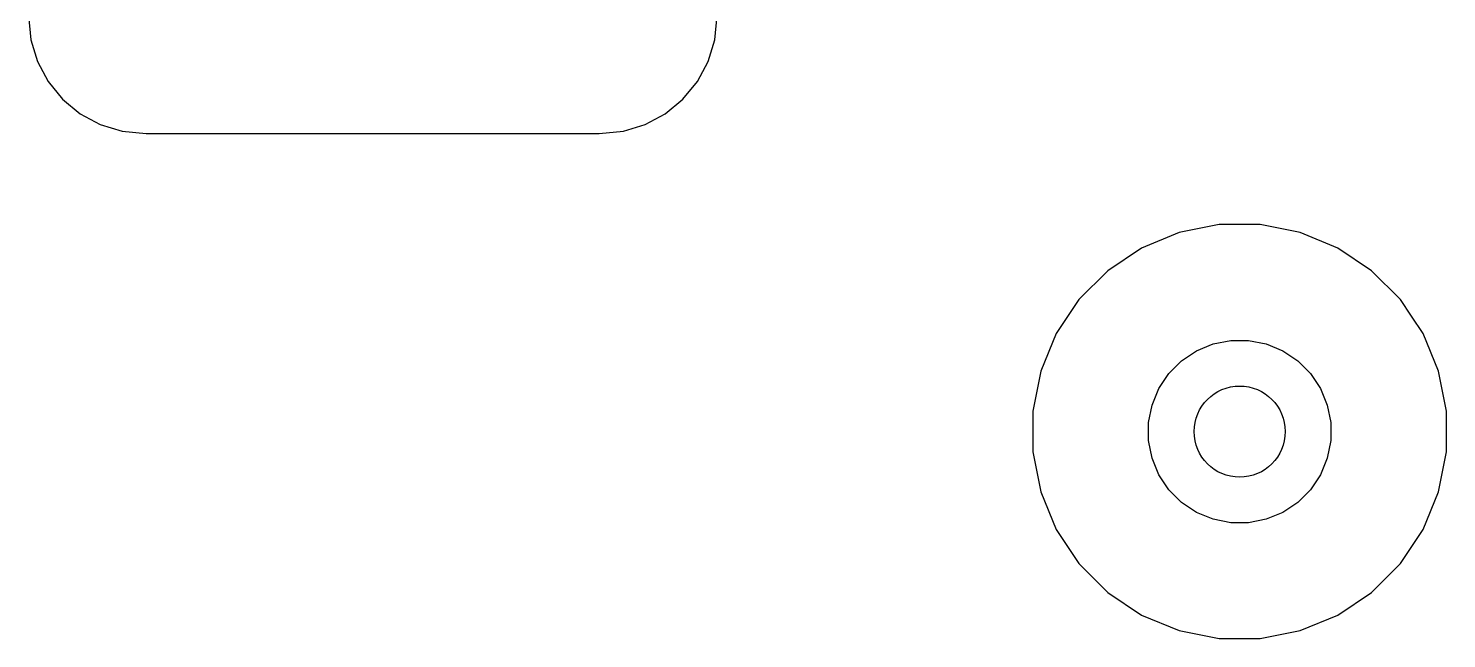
# Model space of a CAD drawing. Extents: x 1.79 to 9.66, y -5.89 to -1.5.
# Drawn here: x 5.9563 to 6.2012, y -2.9381 to -2.8327 of the extents above; entities that cross this region are included whole.
import ezdxf

# ---------------------------------------------------------------- set-up
doc = ezdxf.new("R2010")
doc.units = 0
doc.header["$MEASUREMENT"] = 0
doc.layers.add('BLACK', color=7, linetype='CONTINUOUS')

msp = doc.modelspace()

# ---------------------------------------------------------------- linework, layer by layer
at = {"layer": 'BLACK', "linetype": 'CONTINUOUS'}
for p, q in [((5.95626, -2.83046), (5.95667, -2.83463)), ((6.07483, -2.83463), (6.07524, -2.83046)), ((5.95667, -2.83463), (5.95781, -2.8384)), ((6.07369, -2.8384), (6.07483, -2.83463)), ((5.95781, -2.8384), (5.95967, -2.84187)), ((6.07183, -2.84187), (6.07369, -2.8384)), ((5.95967, -2.84187), (5.96217, -2.84492)), ((6.06933, -2.84492), (6.07183, -2.84187)), ((5.96217, -2.84492), (5.96521, -2.84742)), ((6.06628, -2.84742), (6.06933, -2.84492)), ((5.96521, -2.84742), (5.96869, -2.84928)), ((6.06281, -2.84928), (6.06628, -2.84742)), ((5.96869, -2.84928), (5.97246, -2.85042)), ((5.97246, -2.85042), (5.97662, -2.85083)), ((5.97662, -2.85083), (6.05487, -2.85083)), ((6.05487, -2.85083), (6.05904, -2.85042)), ((6.05904, -2.85042), (6.06281, -2.84928)), ((6.15507, -2.86793), (6.14857, -2.87062)), ((6.16198, -2.86655), (6.15507, -2.86793)), ((6.16902, -2.86655), (6.16198, -2.86655)), ((6.17593, -2.86793), (6.16902, -2.86655)), ((6.18243, -2.87062), (6.17593, -2.86793)), ((6.14857, -2.87062), (6.14271, -2.87453)), ((6.18829, -2.87453), (6.18243, -2.87062)), ((6.14271, -2.87453), (6.13773, -2.87951)), ((6.19327, -2.87951), (6.18829, -2.87453)), ((6.13773, -2.87951), (6.13382, -2.88537)), ((6.19517, -2.88236), (6.19327, -2.87951)), ((6.19718, -2.88537), (6.19517, -2.88236)), ((6.19517, -2.88236), (6.19517, -2.88236)), ((6.13382, -2.88537), (6.13113, -2.89187)), ((6.19987, -2.89187), (6.19718, -2.88537)), ((6.15546, -2.89007), (6.15804, -2.88834)), ((6.15804, -2.88834), (6.16091, -2.88716)), ((6.16091, -2.88716), (6.16395, -2.88655)), ((6.16395, -2.88655), (6.16705, -2.88655)), ((6.16705, -2.88655), (6.17009, -2.88716)), ((6.17009, -2.88716), (6.17296, -2.88834)), ((6.17296, -2.88834), (6.17554, -2.89007)), ((6.15327, -2.89226), (6.15546, -2.89007)), ((6.17554, -2.89007), (6.17773, -2.89226)), ((6.13113, -2.89187), (6.12975, -2.89878)), ((6.15154, -2.89484), (6.15327, -2.89226)), ((6.17773, -2.89226), (6.17946, -2.89484)), ((6.20125, -2.89878), (6.19987, -2.89187)), ((6.15036, -2.89771), (6.15154, -2.89484)), ((6.17946, -2.89484), (6.18064, -2.89771)), ((6.14975, -2.90075), (6.15036, -2.89771)), ((6.18064, -2.89771), (6.18125, -2.90075)), ((6.12975, -2.89878), (6.12975, -2.90582)), ((6.20125, -2.90582), (6.20125, -2.89878)), ((6.14975, -2.90385), (6.14975, -2.90075)), ((6.18125, -2.90075), (6.18125, -2.90385)), ((6.15036, -2.90689), (6.14975, -2.90385)), ((6.18125, -2.90385), (6.18064, -2.90689)), ((6.12975, -2.90582), (6.13113, -2.91273)), ((6.15154, -2.90976), (6.15036, -2.90689)), ((6.18064, -2.90689), (6.17946, -2.90976)), ((6.19987, -2.91273), (6.20125, -2.90582)), ((6.15327, -2.91234), (6.15154, -2.90976)), ((6.17946, -2.90976), (6.17773, -2.91234)), ((6.13113, -2.91273), (6.13382, -2.91923)), ((6.15546, -2.91453), (6.15327, -2.91234)), ((6.17773, -2.91234), (6.17554, -2.91453)), ((6.19718, -2.91923), (6.19987, -2.91273)), ((6.15804, -2.91626), (6.15546, -2.91453)), ((6.17554, -2.91453), (6.17296, -2.91626)), ((6.16091, -2.91744), (6.15804, -2.91626)), ((6.16395, -2.91805), (6.16091, -2.91744)), ((6.17009, -2.91744), (6.16705, -2.91805)), ((6.17296, -2.91626), (6.17009, -2.91744)), ((6.13382, -2.91923), (6.13773, -2.92509)), ((6.16705, -2.91805), (6.16395, -2.91805)), ((6.19327, -2.92509), (6.19718, -2.91923)), ((6.13773, -2.92509), (6.14271, -2.93007)), ((6.18829, -2.93007), (6.19327, -2.92509)), ((6.14271, -2.93007), (6.14857, -2.93398)), ((6.18243, -2.93398), (6.18829, -2.93007)), ((6.14857, -2.93398), (6.15507, -2.93667)), ((6.17593, -2.93667), (6.18243, -2.93398)), ((6.15507, -2.93667), (6.16198, -2.93805)), ((6.16902, -2.93805), (6.17593, -2.93667)), ((6.16198, -2.93805), (6.16902, -2.93805))]:
    msp.add_line(p, q, dxfattribs=at)
at = {"layer": 'BLACK'}
msp.add_circle((6.1655, -2.9023), 0.00787, dxfattribs=at)

doc.saveas('drawing.dxf')
